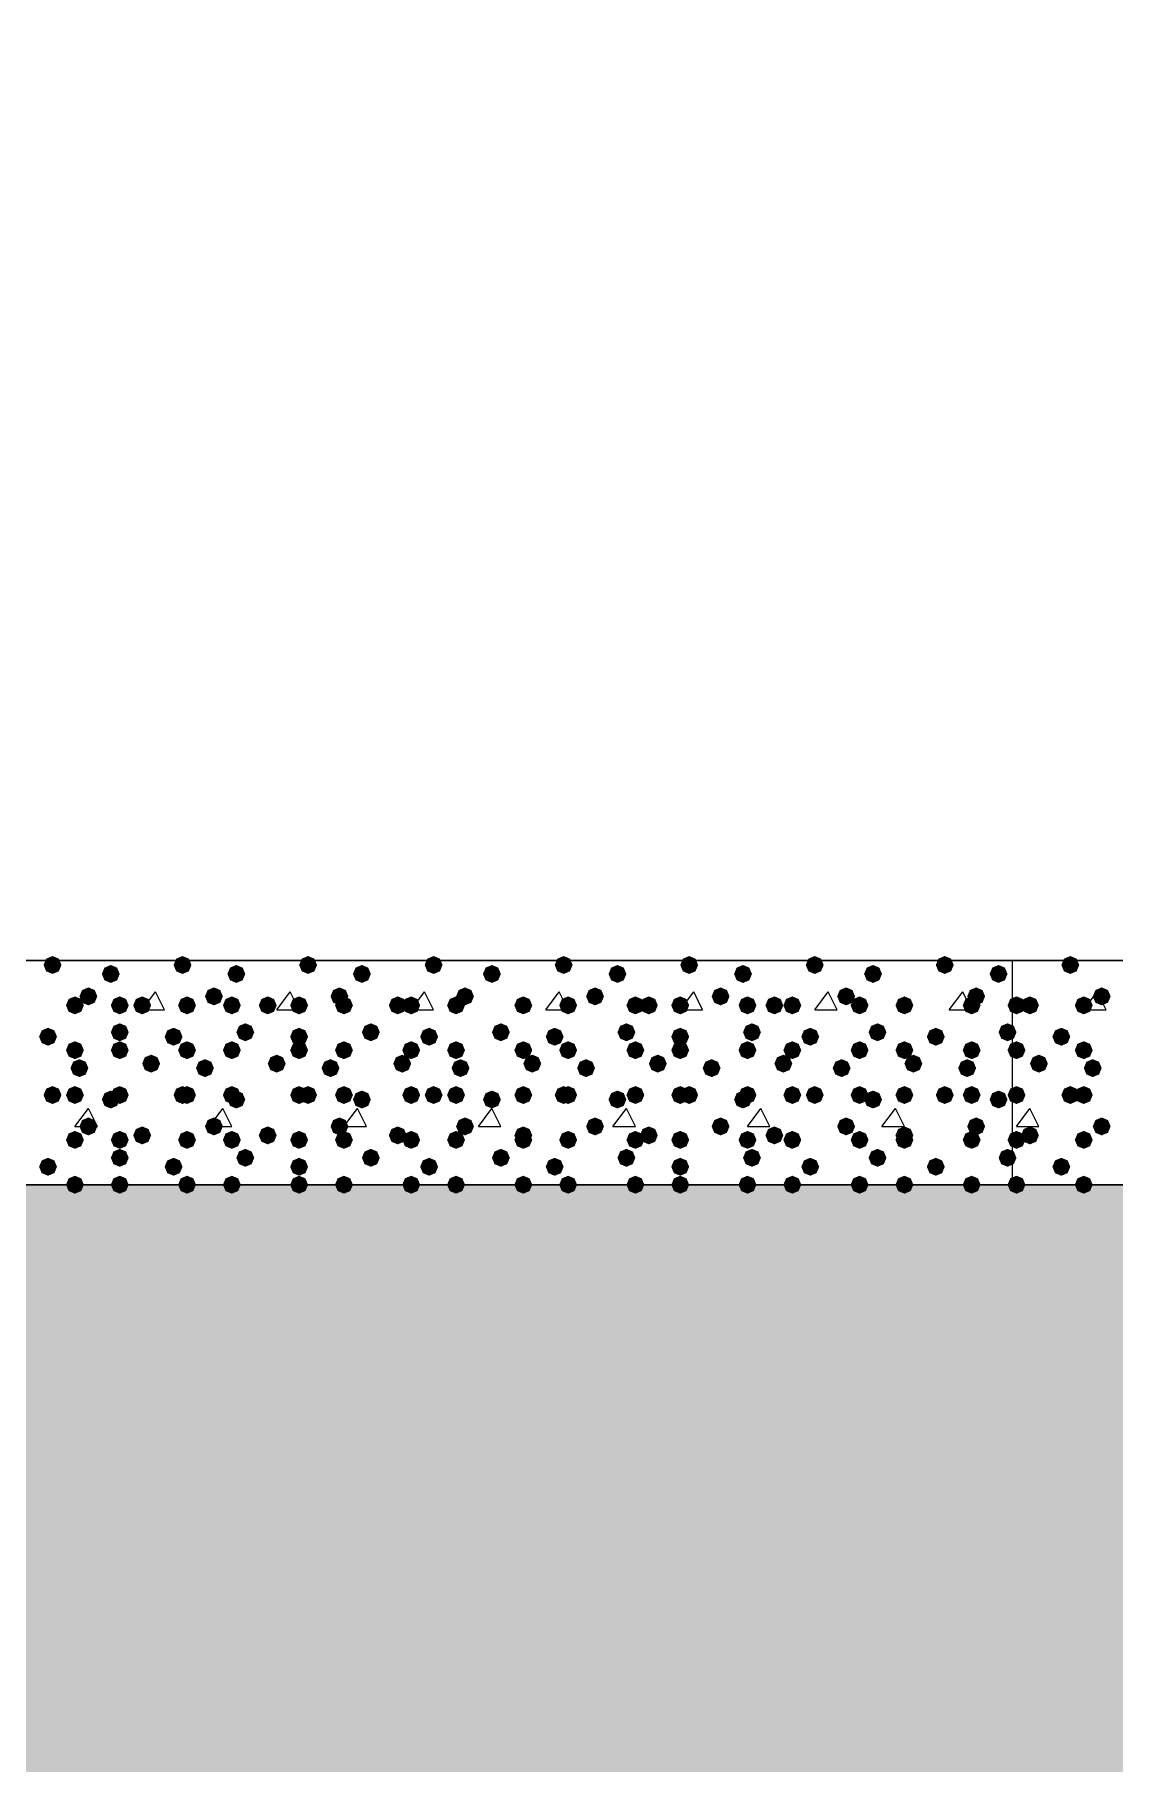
# Model space of a CAD drawing. Header units: millimetres. Extents: x 0 to 420, y 0 to 297.
# Drawn here: x 312.72 to 322.91, y 121.45 to 137.77 of the extents above; entities that cross this region are included whole.
import ezdxf

# ---------------------------------------------------------------- set-up
doc = ezdxf.new("R2010")
doc.units = ezdxf.units.MM
doc.layers.get('0').update_dxf_attribs({"linetype": 'CONTINUOUS'})

msp = doc.modelspace()

# ---------------------------------------------------------------- hatches: boundary and pattern name
at = {"true_color": 0x000008}
for points in [[(312.970333, 128.989667), (312.945462, 128.929871), (312.885667, 128.905), (312.825871, 128.929871), (312.801, 128.989667), (312.825871, 129.049462), (312.885667, 129.074333), (312.945462, 129.049463)], [(313.520667, 128.905), (313.495796, 128.845204), (313.436, 128.820333), (313.376204, 128.845204), (313.351333, 128.905), (313.376204, 128.964796), (313.436, 128.989667), (313.495796, 128.964796)], [(314.198, 128.989667), (314.173129, 128.929871), (314.113333, 128.905), (314.053538, 128.929871), (314.028667, 128.989667), (314.053537, 129.049462), (314.113333, 129.074333), (314.173129, 129.049463)], [(314.706, 128.905), (314.681129, 128.845204), (314.621333, 128.820333), (314.561537, 128.845204), (314.536667, 128.905), (314.561537, 128.964796), (314.621333, 128.989667), (314.681129, 128.964796)], [(315.383333, 128.989667), (315.358462, 128.929871), (315.298667, 128.905), (315.238871, 128.929871), (315.214, 128.989667), (315.238871, 129.049462), (315.298667, 129.074333), (315.358462, 129.049463)], [(315.891333, 128.905), (315.866463, 128.845204), (315.806667, 128.820333), (315.746871, 128.845204), (315.722, 128.905), (315.746871, 128.964796), (315.806667, 128.989667), (315.866462, 128.964796)], [(316.568667, 128.989667), (316.543796, 128.929871), (316.484, 128.905), (316.424204, 128.929871), (316.399333, 128.989667), (316.424204, 129.049462), (316.484, 129.074333), (316.543796, 129.049463)], [(317.119, 128.905), (317.094129, 128.845204), (317.034333, 128.820333), (316.974538, 128.845204), (316.949667, 128.905), (316.974537, 128.964796), (317.034333, 128.989667), (317.094129, 128.964796)], [(317.796333, 128.989667), (317.771462, 128.929871), (317.711667, 128.905), (317.651871, 128.929871), (317.627, 128.989667), (317.651871, 129.049462), (317.711667, 129.074333), (317.771462, 129.049463)], [(318.304333, 128.905), (318.279462, 128.845204), (318.219667, 128.820333), (318.159871, 128.845204), (318.135, 128.905), (318.159871, 128.964796), (318.219667, 128.989667), (318.279462, 128.964796)], [(318.981667, 128.989667), (318.956796, 128.929871), (318.897, 128.905), (318.837204, 128.929871), (318.812333, 128.989667), (318.837204, 129.049462), (318.897, 129.074333), (318.956796, 129.049463)], [(319.489667, 128.905), (319.464796, 128.845204), (319.405, 128.820333), (319.345204, 128.845204), (319.320333, 128.905), (319.345204, 128.964796), (319.405, 128.989667), (319.464796, 128.964796)], [(320.167, 128.989667), (320.142129, 128.929871), (320.082333, 128.905), (320.022538, 128.929871), (319.997667, 128.989667), (320.022537, 129.049462), (320.082333, 129.074333), (320.142129, 129.049463)], [(320.717333, 128.905), (320.692462, 128.845204), (320.632667, 128.820333), (320.572871, 128.845204), (320.548, 128.905), (320.572871, 128.964796), (320.632667, 128.989667), (320.692462, 128.964796)], [(321.394667, 128.989667), (321.369796, 128.929871), (321.31, 128.905), (321.250204, 128.929871), (321.225333, 128.989667), (321.250204, 129.049462), (321.31, 129.074333), (321.369796, 129.049463)], [(321.902667, 128.905), (321.877796, 128.845204), (321.818, 128.820333), (321.758204, 128.845204), (321.733333, 128.905), (321.758204, 128.964796), (321.818, 128.989667), (321.877796, 128.964796)], [(313.182, 128.608667), (313.157129, 128.548871), (313.097333, 128.524), (313.037537, 128.548871), (313.012667, 128.608667), (313.037537, 128.668462), (313.097333, 128.693333), (313.157129, 128.668463)], [(313.309, 128.693333), (313.284129, 128.633537), (313.224333, 128.608667), (313.164537, 128.633537), (313.139667, 128.693333), (313.164537, 128.753129), (313.224333, 128.778), (313.284129, 128.753129)], [(313.605333, 128.608667), (313.580462, 128.548871), (313.520667, 128.524), (313.460871, 128.548871), (313.436, 128.608667), (313.460871, 128.668462), (313.520667, 128.693333), (313.580462, 128.668463)], [(313.817, 128.608667), (313.792129, 128.548871), (313.732333, 128.524), (313.672537, 128.548871), (313.647667, 128.608667), (313.672537, 128.668462), (313.732333, 128.693333), (313.792129, 128.668463)], [(314.240333, 128.608667), (314.215463, 128.548871), (314.155667, 128.524), (314.095871, 128.548871), (314.071, 128.608667), (314.095871, 128.668462), (314.155667, 128.693333), (314.215462, 128.668463)], [(314.494333, 128.693333), (314.469462, 128.633537), (314.409667, 128.608667), (314.349871, 128.633537), (314.325, 128.693333), (314.349871, 128.753129), (314.409667, 128.778), (314.469462, 128.753129)], [(314.663667, 128.608667), (314.638796, 128.548871), (314.579, 128.524), (314.519204, 128.548871), (314.494333, 128.608667), (314.519204, 128.668462), (314.579, 128.693333), (314.638796, 128.668463)], [(315.002333, 128.608667), (314.977462, 128.548871), (314.917667, 128.524), (314.857871, 128.548871), (314.833, 128.608667), (314.857871, 128.668462), (314.917667, 128.693333), (314.977462, 128.668463)], [(315.298667, 128.608667), (315.273796, 128.548871), (315.214, 128.524), (315.154204, 128.548871), (315.129333, 128.608667), (315.154204, 128.668462), (315.214, 128.693333), (315.273796, 128.668463)], [(315.679667, 128.693333), (315.654796, 128.633537), (315.595, 128.608667), (315.535204, 128.633537), (315.510333, 128.693333), (315.535204, 128.753129), (315.595, 128.778), (315.654796, 128.753129)], [(315.722, 128.608667), (315.697129, 128.548871), (315.637333, 128.524), (315.577538, 128.548871), (315.552667, 128.608667), (315.577537, 128.668462), (315.637333, 128.693333), (315.697129, 128.668463)], [(316.23, 128.608667), (316.205129, 128.548871), (316.145333, 128.524), (316.085537, 128.548871), (316.060667, 128.608667), (316.085537, 128.668462), (316.145333, 128.693333), (316.205129, 128.668463)], [(316.357, 128.608667), (316.332129, 128.548871), (316.272333, 128.524), (316.212538, 128.548871), (316.187667, 128.608667), (316.212537, 128.668462), (316.272333, 128.693333), (316.332129, 128.668463)], [(316.780333, 128.608667), (316.755463, 128.548871), (316.695667, 128.524), (316.635871, 128.548871), (316.611, 128.608667), (316.635871, 128.668462), (316.695667, 128.693333), (316.755462, 128.668463)], [(316.865, 128.693333), (316.840129, 128.633537), (316.780333, 128.608667), (316.720537, 128.633537), (316.695667, 128.693333), (316.720537, 128.753129), (316.780333, 128.778), (316.840129, 128.753129)], [(317.415333, 128.608667), (317.390463, 128.548871), (317.330667, 128.524), (317.270871, 128.548871), (317.246, 128.608667), (317.270871, 128.668462), (317.330667, 128.693333), (317.390462, 128.668463)], [(317.415333, 128.608667), (317.390463, 128.548871), (317.330667, 128.524), (317.270871, 128.548871), (317.246, 128.608667), (317.270871, 128.668462), (317.330667, 128.693333), (317.390462, 128.668463)], [(317.838667, 128.608667), (317.813796, 128.548871), (317.754, 128.524), (317.694204, 128.548871), (317.669333, 128.608667), (317.694204, 128.668462), (317.754, 128.693333), (317.813796, 128.668463)], [(318.092667, 128.693333), (318.067796, 128.633537), (318.008, 128.608667), (317.948204, 128.633537), (317.923333, 128.693333), (317.948204, 128.753129), (318.008, 128.778), (318.067796, 128.753129)], [(318.473667, 128.608667), (318.448796, 128.548871), (318.389, 128.524), (318.329204, 128.548871), (318.304333, 128.608667), (318.329204, 128.668462), (318.389, 128.693333), (318.448796, 128.668463)], [(318.600667, 128.608667), (318.575796, 128.548871), (318.516, 128.524), (318.456204, 128.548871), (318.431333, 128.608667), (318.456204, 128.668462), (318.516, 128.693333), (318.575796, 128.668463)], [(318.897, 128.608667), (318.872129, 128.548871), (318.812333, 128.524), (318.752538, 128.548871), (318.727667, 128.608667), (318.752537, 128.668462), (318.812333, 128.693333), (318.872129, 128.668463)], [(319.278, 128.693333), (319.253129, 128.633537), (319.193333, 128.608667), (319.133537, 128.633537), (319.108667, 128.693333), (319.133537, 128.753129), (319.193333, 128.778), (319.253129, 128.753129)], [(319.532, 128.608667), (319.507129, 128.548871), (319.447333, 128.524), (319.387538, 128.548871), (319.362667, 128.608667), (319.387537, 128.668462), (319.447333, 128.693333), (319.507129, 128.668463)], [(319.786, 128.608667), (319.761129, 128.548871), (319.701333, 128.524), (319.641538, 128.548871), (319.616667, 128.608667), (319.641537, 128.668462), (319.701333, 128.693333), (319.761129, 128.668463)], [(319.955333, 128.608667), (319.930462, 128.548871), (319.870667, 128.524), (319.810871, 128.548871), (319.786, 128.608667), (319.810871, 128.668462), (319.870667, 128.693333), (319.930462, 128.668463)], [(320.463333, 128.693333), (320.438463, 128.633537), (320.378667, 128.608667), (320.318871, 128.633537), (320.294, 128.693333), (320.318871, 128.753129), (320.378667, 128.778), (320.438462, 128.753129)], [(320.590333, 128.608667), (320.565462, 128.548871), (320.505667, 128.524), (320.445871, 128.548871), (320.421, 128.608667), (320.445871, 128.668462), (320.505667, 128.693333), (320.565462, 128.668463)], [(321.013667, 128.608667), (320.988796, 128.548871), (320.929, 128.524), (320.869204, 128.548871), (320.844333, 128.608667), (320.869204, 128.668462), (320.929, 128.693333), (320.988796, 128.668463)], [(321.013667, 128.608667), (320.988796, 128.548871), (320.929, 128.524), (320.869204, 128.548871), (320.844333, 128.608667), (320.869204, 128.668462), (320.929, 128.693333), (320.988796, 128.668463)], [(321.648667, 128.608667), (321.623796, 128.548871), (321.564, 128.524), (321.504204, 128.548871), (321.479333, 128.608667), (321.504204, 128.668462), (321.564, 128.693333), (321.623796, 128.668463)], [(321.691, 128.693333), (321.666129, 128.633537), (321.606333, 128.608667), (321.546538, 128.633537), (321.521667, 128.693333), (321.546537, 128.753129), (321.606333, 128.778), (321.666129, 128.753129)], [(312.928, 128.312333), (312.903129, 128.252537), (312.843333, 128.227667), (312.783537, 128.252537), (312.758667, 128.312333), (312.783537, 128.372129), (312.843333, 128.397), (312.903129, 128.372129)], [(313.605333, 128.354667), (313.580462, 128.294871), (313.520667, 128.27), (313.460871, 128.294871), (313.436, 128.354667), (313.460871, 128.414462), (313.520667, 128.439333), (313.580462, 128.414463)], [(314.113333, 128.312333), (314.088462, 128.252537), (314.028667, 128.227667), (313.968871, 128.252537), (313.944, 128.312333), (313.968871, 128.372129), (314.028667, 128.397), (314.088462, 128.372129)], [(314.790667, 128.354667), (314.765796, 128.294871), (314.706, 128.27), (314.646204, 128.294871), (314.621333, 128.354667), (314.646204, 128.414462), (314.706, 128.439333), (314.765796, 128.414463)], [(315.298667, 128.312333), (315.273796, 128.252537), (315.214, 128.227667), (315.154204, 128.252537), (315.129333, 128.312333), (315.154204, 128.372129), (315.214, 128.397), (315.273796, 128.372129)], [(315.976, 128.354667), (315.951129, 128.294871), (315.891333, 128.27), (315.831537, 128.294871), (315.806667, 128.354667), (315.831537, 128.414462), (315.891333, 128.439333), (315.951129, 128.414463)], [(316.526333, 128.312333), (316.501463, 128.252537), (316.441667, 128.227667), (316.381871, 128.252537), (316.357, 128.312333), (316.381871, 128.372129), (316.441667, 128.397), (316.501462, 128.372129)], [(317.203667, 128.354667), (317.178796, 128.294871), (317.119, 128.27), (317.059204, 128.294871), (317.034333, 128.354667), (317.059204, 128.414462), (317.119, 128.439333), (317.178796, 128.414463)], [(317.711667, 128.312333), (317.686796, 128.252537), (317.627, 128.227667), (317.567204, 128.252537), (317.542333, 128.312333), (317.567204, 128.372129), (317.627, 128.397), (317.686796, 128.372129)], [(318.389, 128.354667), (318.364129, 128.294871), (318.304333, 128.27), (318.244537, 128.294871), (318.219667, 128.354667), (318.244537, 128.414462), (318.304333, 128.439333), (318.364129, 128.414463)], [(318.897, 128.312333), (318.872129, 128.252537), (318.812333, 128.227667), (318.752538, 128.252537), (318.727667, 128.312333), (318.752537, 128.372129), (318.812333, 128.397), (318.872129, 128.372129)], [(319.574333, 128.354667), (319.549463, 128.294871), (319.489667, 128.27), (319.429871, 128.294871), (319.405, 128.354667), (319.429871, 128.414462), (319.489667, 128.439333), (319.549462, 128.414463)], [(320.124667, 128.312333), (320.099796, 128.252537), (320.04, 128.227667), (319.980204, 128.252537), (319.955333, 128.312333), (319.980204, 128.372129), (320.04, 128.397), (320.099796, 128.372129)], [(320.759667, 128.354667), (320.734796, 128.294871), (320.675, 128.27), (320.615204, 128.294871), (320.590333, 128.354667), (320.615204, 128.414462), (320.675, 128.439333), (320.734796, 128.414463)], [(321.31, 128.312333), (321.285129, 128.252537), (321.225333, 128.227667), (321.165538, 128.252537), (321.140667, 128.312333), (321.165537, 128.372129), (321.225333, 128.397), (321.285129, 128.372129)], [(321.987333, 128.354667), (321.962462, 128.294871), (321.902667, 128.27), (321.842871, 128.294871), (321.818, 128.354667), (321.842871, 128.414462), (321.902667, 128.439333), (321.962462, 128.414463)], [(313.182, 128.185333), (313.157129, 128.125538), (313.097333, 128.100667), (313.037537, 128.125538), (313.012667, 128.185333), (313.037537, 128.245129), (313.097333, 128.27), (313.157129, 128.245129)], [(313.605333, 128.185333), (313.580462, 128.125538), (313.520667, 128.100667), (313.460871, 128.125538), (313.436, 128.185333), (313.460871, 128.245129), (313.520667, 128.27), (313.580462, 128.245129)], [(313.901667, 128.058333), (313.876796, 127.998538), (313.817, 127.973667), (313.757204, 127.998538), (313.732333, 128.058333), (313.757204, 128.118129), (313.817, 128.143), (313.876796, 128.118129)], [(314.240333, 128.185333), (314.215463, 128.125538), (314.155667, 128.100667), (314.095871, 128.125538), (314.071, 128.185333), (314.095871, 128.245129), (314.155667, 128.27), (314.215462, 128.245129)], [(314.663667, 128.185333), (314.638796, 128.125538), (314.579, 128.100667), (314.519204, 128.125538), (314.494333, 128.185333), (314.519204, 128.245129), (314.579, 128.27), (314.638796, 128.245129)], [(315.087, 128.058333), (315.062129, 127.998538), (315.002333, 127.973667), (314.942538, 127.998538), (314.917667, 128.058333), (314.942537, 128.118129), (315.002333, 128.143), (315.062129, 128.118129)], [(315.298667, 128.185333), (315.273796, 128.125538), (315.214, 128.100667), (315.154204, 128.125538), (315.129333, 128.185333), (315.154204, 128.245129), (315.214, 128.27), (315.273796, 128.245129)], [(315.722, 128.185333), (315.697129, 128.125538), (315.637333, 128.100667), (315.577538, 128.125538), (315.552667, 128.185333), (315.577537, 128.245129), (315.637333, 128.27), (315.697129, 128.245129)], [(316.272333, 128.058333), (316.247462, 127.998538), (316.187667, 127.973667), (316.127871, 127.998538), (316.103, 128.058333), (316.127871, 128.118129), (316.187667, 128.143), (316.247462, 128.118129)], [(316.357, 128.185333), (316.332129, 128.125538), (316.272333, 128.100667), (316.212538, 128.125538), (316.187667, 128.185333), (316.212537, 128.245129), (316.272333, 128.27), (316.332129, 128.245129)], [(316.780333, 128.185333), (316.755463, 128.125538), (316.695667, 128.100667), (316.635871, 128.125538), (316.611, 128.185333), (316.635871, 128.245129), (316.695667, 128.27), (316.755462, 128.245129)], [(317.415333, 128.185333), (317.390463, 128.125538), (317.330667, 128.100667), (317.270871, 128.125538), (317.246, 128.185333), (317.270871, 128.245129), (317.330667, 128.27), (317.390462, 128.245129)], [(317.5, 128.058333), (317.475129, 127.998538), (317.415333, 127.973667), (317.355537, 127.998538), (317.330667, 128.058333), (317.355537, 128.118129), (317.415333, 128.143), (317.475129, 128.118129)], [(317.838667, 128.185333), (317.813796, 128.125538), (317.754, 128.100667), (317.694204, 128.125538), (317.669333, 128.185333), (317.694204, 128.245129), (317.754, 128.27), (317.813796, 128.245129)], [(318.473667, 128.185333), (318.448796, 128.125538), (318.389, 128.100667), (318.329204, 128.125538), (318.304333, 128.185333), (318.329204, 128.245129), (318.389, 128.27), (318.448796, 128.245129)], [(318.685333, 128.058333), (318.660462, 127.998538), (318.600667, 127.973667), (318.540871, 127.998538), (318.516, 128.058333), (318.540871, 128.118129), (318.600667, 128.143), (318.660462, 128.118129)], [(318.897, 128.185333), (318.872129, 128.125538), (318.812333, 128.100667), (318.752538, 128.125538), (318.727667, 128.185333), (318.752537, 128.245129), (318.812333, 128.27), (318.872129, 128.245129)], [(319.532, 128.185333), (319.507129, 128.125538), (319.447333, 128.100667), (319.387538, 128.125538), (319.362667, 128.185333), (319.387537, 128.245129), (319.447333, 128.27), (319.507129, 128.245129)], [(319.870667, 128.058333), (319.845796, 127.998538), (319.786, 127.973667), (319.726204, 127.998538), (319.701333, 128.058333), (319.726204, 128.118129), (319.786, 128.143), (319.845796, 128.118129)], [(319.955333, 128.185333), (319.930462, 128.125538), (319.870667, 128.100667), (319.810871, 128.125538), (319.786, 128.185333), (319.810871, 128.245129), (319.870667, 128.27), (319.930462, 128.245129)], [(320.590333, 128.185333), (320.565462, 128.125538), (320.505667, 128.100667), (320.445871, 128.125538), (320.421, 128.185333), (320.445871, 128.245129), (320.505667, 128.27), (320.565462, 128.245129)], [(321.013667, 128.185333), (320.988796, 128.125538), (320.929, 128.100667), (320.869204, 128.125538), (320.844333, 128.185333), (320.869204, 128.245129), (320.929, 128.27), (320.988796, 128.245129)], [(321.098333, 128.058333), (321.073463, 127.998538), (321.013667, 127.973667), (320.953871, 127.998538), (320.929, 128.058333), (320.953871, 128.118129), (321.013667, 128.143), (321.073462, 128.118129)], [(321.648667, 128.185333), (321.623796, 128.125538), (321.564, 128.100667), (321.504204, 128.125538), (321.479333, 128.185333), (321.504204, 128.245129), (321.564, 128.27), (321.623796, 128.245129)], [(313.224333, 128.016), (313.199462, 127.956204), (313.139667, 127.931333), (313.079871, 127.956204), (313.055, 128.016), (313.079871, 128.075796), (313.139667, 128.100667), (313.199462, 128.075796)], [(314.409667, 128.016), (314.384796, 127.956204), (314.325, 127.931333), (314.265204, 127.956204), (314.240333, 128.016), (314.265204, 128.075796), (314.325, 128.100667), (314.384796, 128.075796)], [(315.595, 128.016), (315.570129, 127.956204), (315.510333, 127.931333), (315.450538, 127.956204), (315.425667, 128.016), (315.450537, 128.075796), (315.510333, 128.100667), (315.570129, 128.075796)], [(316.822667, 128.016), (316.797796, 127.956204), (316.738, 127.931333), (316.678204, 127.956204), (316.653333, 128.016), (316.678204, 128.075796), (316.738, 128.100667), (316.797796, 128.075796)], [(318.008, 128.016), (317.983129, 127.956204), (317.923333, 127.931333), (317.863538, 127.956204), (317.838667, 128.016), (317.863537, 128.075796), (317.923333, 128.100667), (317.983129, 128.075796)], [(319.193333, 128.016), (319.168462, 127.956204), (319.108667, 127.931333), (319.048871, 127.956204), (319.024, 128.016), (319.048871, 128.075796), (319.108667, 128.100667), (319.168462, 128.075796)], [(320.421, 128.016), (320.396129, 127.956204), (320.336333, 127.931333), (320.276538, 127.956204), (320.251667, 128.016), (320.276537, 128.075796), (320.336333, 128.100667), (320.396129, 128.075796)], [(321.606333, 128.016), (321.581462, 127.956204), (321.521667, 127.931333), (321.461871, 127.956204), (321.437, 128.016), (321.461871, 128.075796), (321.521667, 128.100667), (321.581462, 128.075796)], [(312.970333, 127.762), (312.945462, 127.702204), (312.885667, 127.677333), (312.825871, 127.702204), (312.801, 127.762), (312.825871, 127.821796), (312.885667, 127.846667), (312.945462, 127.821796)], [(313.182, 127.762), (313.157129, 127.702204), (313.097333, 127.677333), (313.037537, 127.702204), (313.012667, 127.762), (313.037537, 127.821796), (313.097333, 127.846667), (313.157129, 127.821796)], [(313.520667, 127.719667), (313.495796, 127.659871), (313.436, 127.635), (313.376204, 127.659871), (313.351333, 127.719667), (313.376204, 127.779462), (313.436, 127.804333), (313.495796, 127.779463)], [(313.605333, 127.762), (313.580462, 127.702204), (313.520667, 127.677333), (313.460871, 127.702204), (313.436, 127.762), (313.460871, 127.821796), (313.520667, 127.846667), (313.580462, 127.821796)], [(314.198, 127.762), (314.173129, 127.702204), (314.113333, 127.677333), (314.053538, 127.702204), (314.028667, 127.762), (314.053537, 127.821796), (314.113333, 127.846667), (314.173129, 127.821796)], [(314.240333, 127.762), (314.215463, 127.702204), (314.155667, 127.677333), (314.095871, 127.702204), (314.071, 127.762), (314.095871, 127.821796), (314.155667, 127.846667), (314.215462, 127.821796)], [(314.663667, 127.762), (314.638796, 127.702204), (314.579, 127.677333), (314.519204, 127.702204), (314.494333, 127.762), (314.519204, 127.821796), (314.579, 127.846667), (314.638796, 127.821796)], [(314.706, 127.719667), (314.681129, 127.659871), (314.621333, 127.635), (314.561537, 127.659871), (314.536667, 127.719667), (314.561537, 127.779462), (314.621333, 127.804333), (314.681129, 127.779463)], [(315.298667, 127.762), (315.273796, 127.702204), (315.214, 127.677333), (315.154204, 127.702204), (315.129333, 127.762), (315.154204, 127.821796), (315.214, 127.846667), (315.273796, 127.821796)], [(315.383333, 127.762), (315.358462, 127.702204), (315.298667, 127.677333), (315.238871, 127.702204), (315.214, 127.762), (315.238871, 127.821796), (315.298667, 127.846667), (315.358462, 127.821796)], [(315.722, 127.762), (315.697129, 127.702204), (315.637333, 127.677333), (315.577538, 127.702204), (315.552667, 127.762), (315.577537, 127.821796), (315.637333, 127.846667), (315.697129, 127.821796)], [(315.891333, 127.719667), (315.866463, 127.659871), (315.806667, 127.635), (315.746871, 127.659871), (315.722, 127.719667), (315.746871, 127.779462), (315.806667, 127.804333), (315.866462, 127.779463)], [(316.357, 127.762), (316.332129, 127.702204), (316.272333, 127.677333), (316.212538, 127.702204), (316.187667, 127.762), (316.212537, 127.821796), (316.272333, 127.846667), (316.332129, 127.821796)], [(316.568667, 127.762), (316.543796, 127.702204), (316.484, 127.677333), (316.424204, 127.702204), (316.399333, 127.762), (316.424204, 127.821796), (316.484, 127.846667), (316.543796, 127.821796)], [(316.780333, 127.762), (316.755463, 127.702204), (316.695667, 127.677333), (316.635871, 127.702204), (316.611, 127.762), (316.635871, 127.821796), (316.695667, 127.846667), (316.755462, 127.821796)], [(317.119, 127.719667), (317.094129, 127.659871), (317.034333, 127.635), (316.974538, 127.659871), (316.949667, 127.719667), (316.974537, 127.779462), (317.034333, 127.804333), (317.094129, 127.779463)], [(317.415333, 127.762), (317.390463, 127.702204), (317.330667, 127.677333), (317.270871, 127.702204), (317.246, 127.762), (317.270871, 127.821796), (317.330667, 127.846667), (317.390462, 127.821796)], [(317.796333, 127.762), (317.771462, 127.702204), (317.711667, 127.677333), (317.651871, 127.702204), (317.627, 127.762), (317.651871, 127.821796), (317.711667, 127.846667), (317.771462, 127.821796)], [(317.838667, 127.762), (317.813796, 127.702204), (317.754, 127.677333), (317.694204, 127.702204), (317.669333, 127.762), (317.694204, 127.821796), (317.754, 127.846667), (317.813796, 127.821796)], [(318.304333, 127.719667), (318.279462, 127.659871), (318.219667, 127.635), (318.159871, 127.659871), (318.135, 127.719667), (318.159871, 127.779462), (318.219667, 127.804333), (318.279462, 127.779463)], [(318.473667, 127.762), (318.448796, 127.702204), (318.389, 127.677333), (318.329204, 127.702204), (318.304333, 127.762), (318.329204, 127.821796), (318.389, 127.846667), (318.448796, 127.821796)], [(318.897, 127.762), (318.872129, 127.702204), (318.812333, 127.677333), (318.752538, 127.702204), (318.727667, 127.762), (318.752537, 127.821796), (318.812333, 127.846667), (318.872129, 127.821796)], [(318.981667, 127.762), (318.956796, 127.702204), (318.897, 127.677333), (318.837204, 127.702204), (318.812333, 127.762), (318.837204, 127.821796), (318.897, 127.846667), (318.956796, 127.821796)], [(319.489667, 127.719667), (319.464796, 127.659871), (319.405, 127.635), (319.345204, 127.659871), (319.320333, 127.719667), (319.345204, 127.779462), (319.405, 127.804333), (319.464796, 127.779463)], [(319.532, 127.762), (319.507129, 127.702204), (319.447333, 127.677333), (319.387538, 127.702204), (319.362667, 127.762), (319.387537, 127.821796), (319.447333, 127.846667), (319.507129, 127.821796)], [(319.955333, 127.762), (319.930462, 127.702204), (319.870667, 127.677333), (319.810871, 127.702204), (319.786, 127.762), (319.810871, 127.821796), (319.870667, 127.846667), (319.930462, 127.821796)], [(320.167, 127.762), (320.142129, 127.702204), (320.082333, 127.677333), (320.022538, 127.702204), (319.997667, 127.762), (320.022537, 127.821796), (320.082333, 127.846667), (320.142129, 127.821796)], [(320.590333, 127.762), (320.565462, 127.702204), (320.505667, 127.677333), (320.445871, 127.702204), (320.421, 127.762), (320.445871, 127.821796), (320.505667, 127.846667), (320.565462, 127.821796)], [(320.717333, 127.719667), (320.692462, 127.659871), (320.632667, 127.635), (320.572871, 127.659871), (320.548, 127.719667), (320.572871, 127.779462), (320.632667, 127.804333), (320.692462, 127.779463)], [(321.013667, 127.762), (320.988796, 127.702204), (320.929, 127.677333), (320.869204, 127.702204), (320.844333, 127.762), (320.869204, 127.821796), (320.929, 127.846667), (320.988796, 127.821796)], [(321.394667, 127.762), (321.369796, 127.702204), (321.31, 127.677333), (321.250204, 127.702204), (321.225333, 127.762), (321.250204, 127.821796), (321.31, 127.846667), (321.369796, 127.821796)], [(321.648667, 127.762), (321.623796, 127.702204), (321.564, 127.677333), (321.504204, 127.702204), (321.479333, 127.762), (321.504204, 127.821796), (321.564, 127.846667), (321.623796, 127.821796)], [(321.902667, 127.719667), (321.877796, 127.659871), (321.818, 127.635), (321.758204, 127.659871), (321.733333, 127.719667), (321.758204, 127.779462), (321.818, 127.804333), (321.877796, 127.779463)], [(313.309, 127.465667), (313.284129, 127.405871), (313.224333, 127.381), (313.164537, 127.405871), (313.139667, 127.465667), (313.164537, 127.525462), (313.224333, 127.550333), (313.284129, 127.525463)], [(314.494333, 127.465667), (314.469462, 127.405871), (314.409667, 127.381), (314.349871, 127.405871), (314.325, 127.465667), (314.349871, 127.525462), (314.409667, 127.550333), (314.469462, 127.525463)], [(315.679667, 127.465667), (315.654796, 127.405871), (315.595, 127.381), (315.535204, 127.405871), (315.510333, 127.465667), (315.535204, 127.525462), (315.595, 127.550333), (315.654796, 127.525463)], [(316.865, 127.465667), (316.840129, 127.405871), (316.780333, 127.381), (316.720537, 127.405871), (316.695667, 127.465667), (316.720537, 127.525462), (316.780333, 127.550333), (316.840129, 127.525463)], [(318.092667, 127.465667), (318.067796, 127.405871), (318.008, 127.381), (317.948204, 127.405871), (317.923333, 127.465667), (317.948204, 127.525462), (318.008, 127.550333), (318.067796, 127.525463)], [(319.278, 127.465667), (319.253129, 127.405871), (319.193333, 127.381), (319.133537, 127.405871), (319.108667, 127.465667), (319.133537, 127.525462), (319.193333, 127.550333), (319.253129, 127.525463)], [(320.463333, 127.465667), (320.438463, 127.405871), (320.378667, 127.381), (320.318871, 127.405871), (320.294, 127.465667), (320.318871, 127.525462), (320.378667, 127.550333), (320.438462, 127.525463)], [(321.691, 127.465667), (321.666129, 127.405871), (321.606333, 127.381), (321.546538, 127.405871), (321.521667, 127.465667), (321.546537, 127.525462), (321.606333, 127.550333), (321.666129, 127.525463)], [(313.182, 127.338667), (313.157129, 127.278871), (313.097333, 127.254), (313.037537, 127.278871), (313.012667, 127.338667), (313.037537, 127.398462), (313.097333, 127.423333), (313.157129, 127.398463)], [(313.605333, 127.338667), (313.580462, 127.278871), (313.520667, 127.254), (313.460871, 127.278871), (313.436, 127.338667), (313.460871, 127.398462), (313.520667, 127.423333), (313.580462, 127.398463)], [(313.817, 127.381), (313.792129, 127.321204), (313.732333, 127.296333), (313.672537, 127.321204), (313.647667, 127.381), (313.672537, 127.440796), (313.732333, 127.465667), (313.792129, 127.440796)], [(314.240333, 127.338667), (314.215463, 127.278871), (314.155667, 127.254), (314.095871, 127.278871), (314.071, 127.338667), (314.095871, 127.398462), (314.155667, 127.423333), (314.215462, 127.398463)], [(314.663667, 127.338667), (314.638796, 127.278871), (314.579, 127.254), (314.519204, 127.278871), (314.494333, 127.338667), (314.519204, 127.398462), (314.579, 127.423333), (314.638796, 127.398463)], [(315.002333, 127.381), (314.977462, 127.321204), (314.917667, 127.296333), (314.857871, 127.321204), (314.833, 127.381), (314.857871, 127.440796), (314.917667, 127.465667), (314.977462, 127.440796)], [(315.298667, 127.338667), (315.273796, 127.278871), (315.214, 127.254), (315.154204, 127.278871), (315.129333, 127.338667), (315.154204, 127.398462), (315.214, 127.423333), (315.273796, 127.398463)], [(315.722, 127.338667), (315.697129, 127.278871), (315.637333, 127.254), (315.577538, 127.278871), (315.552667, 127.338667), (315.577537, 127.398462), (315.637333, 127.423333), (315.697129, 127.398463)], [(316.23, 127.381), (316.205129, 127.321204), (316.145333, 127.296333), (316.085537, 127.321204), (316.060667, 127.381), (316.085537, 127.440796), (316.145333, 127.465667), (316.205129, 127.440796)], [(316.357, 127.338667), (316.332129, 127.278871), (316.272333, 127.254), (316.212538, 127.278871), (316.187667, 127.338667), (316.212537, 127.398462), (316.272333, 127.423333), (316.332129, 127.398463)], [(316.780333, 127.338667), (316.755463, 127.278871), (316.695667, 127.254), (316.635871, 127.278871), (316.611, 127.338667), (316.635871, 127.398462), (316.695667, 127.423333), (316.755462, 127.398463)], [(317.415333, 127.381), (317.390463, 127.321204), (317.330667, 127.296333), (317.270871, 127.321204), (317.246, 127.381), (317.270871, 127.440796), (317.330667, 127.465667), (317.390462, 127.440796)], [(317.415333, 127.338667), (317.390463, 127.278871), (317.330667, 127.254), (317.270871, 127.278871), (317.246, 127.338667), (317.270871, 127.398462), (317.330667, 127.423333), (317.390462, 127.398463)], [(317.838667, 127.338667), (317.813796, 127.278871), (317.754, 127.254), (317.694204, 127.278871), (317.669333, 127.338667), (317.694204, 127.398462), (317.754, 127.423333), (317.813796, 127.398463)], [(318.473667, 127.338667), (318.448796, 127.278871), (318.389, 127.254), (318.329204, 127.278871), (318.304333, 127.338667), (318.329204, 127.398462), (318.389, 127.423333), (318.448796, 127.398463)], [(318.600667, 127.381), (318.575796, 127.321204), (318.516, 127.296333), (318.456204, 127.321204), (318.431333, 127.381), (318.456204, 127.440796), (318.516, 127.465667), (318.575796, 127.440796)], [(318.897, 127.338667), (318.872129, 127.278871), (318.812333, 127.254), (318.752538, 127.278871), (318.727667, 127.338667), (318.752537, 127.398462), (318.812333, 127.423333), (318.872129, 127.398463)], [(319.532, 127.338667), (319.507129, 127.278871), (319.447333, 127.254), (319.387538, 127.278871), (319.362667, 127.338667), (319.387537, 127.398462), (319.447333, 127.423333), (319.507129, 127.398463)], [(319.786, 127.381), (319.761129, 127.321204), (319.701333, 127.296333), (319.641538, 127.321204), (319.616667, 127.381), (319.641537, 127.440796), (319.701333, 127.465667), (319.761129, 127.440796)], [(319.955333, 127.338667), (319.930462, 127.278871), (319.870667, 127.254), (319.810871, 127.278871), (319.786, 127.338667), (319.810871, 127.398462), (319.870667, 127.423333), (319.930462, 127.398463)], [(320.590333, 127.338667), (320.565462, 127.278871), (320.505667, 127.254), (320.445871, 127.278871), (320.421, 127.338667), (320.445871, 127.398462), (320.505667, 127.423333), (320.565462, 127.398463)], [(321.013667, 127.381), (320.988796, 127.321204), (320.929, 127.296333), (320.869204, 127.321204), (320.844333, 127.381), (320.869204, 127.440796), (320.929, 127.465667), (320.988796, 127.440796)], [(321.013667, 127.338667), (320.988796, 127.278871), (320.929, 127.254), (320.869204, 127.278871), (320.844333, 127.338667), (320.869204, 127.398462), (320.929, 127.423333), (320.988796, 127.398463)], [(321.648667, 127.338667), (321.623796, 127.278871), (321.564, 127.254), (321.504204, 127.278871), (321.479333, 127.338667), (321.504204, 127.398462), (321.564, 127.423333), (321.623796, 127.398463)], [(312.928, 127.084667), (312.903129, 127.024871), (312.843333, 127), (312.783537, 127.024871), (312.758667, 127.084667), (312.783537, 127.144462), (312.843333, 127.169333), (312.903129, 127.144463)], [(313.605333, 127.169333), (313.580462, 127.109537), (313.520667, 127.084667), (313.460871, 127.109537), (313.436, 127.169333), (313.460871, 127.229129), (313.520667, 127.254), (313.580462, 127.229129)], [(314.113333, 127.084667), (314.088462, 127.024871), (314.028667, 127), (313.968871, 127.024871), (313.944, 127.084667), (313.968871, 127.144462), (314.028667, 127.169333), (314.088462, 127.144463)], [(314.790667, 127.169333), (314.765796, 127.109537), (314.706, 127.084667), (314.646204, 127.109537), (314.621333, 127.169333), (314.646204, 127.229129), (314.706, 127.254), (314.765796, 127.229129)], [(315.298667, 127.084667), (315.273796, 127.024871), (315.214, 127), (315.154204, 127.024871), (315.129333, 127.084667), (315.154204, 127.144462), (315.214, 127.169333), (315.273796, 127.144463)], [(315.976, 127.169333), (315.951129, 127.109537), (315.891333, 127.084667), (315.831537, 127.109537), (315.806667, 127.169333), (315.831537, 127.229129), (315.891333, 127.254), (315.951129, 127.229129)], [(316.526333, 127.084667), (316.501463, 127.024871), (316.441667, 127), (316.381871, 127.024871), (316.357, 127.084667), (316.381871, 127.144462), (316.441667, 127.169333), (316.501462, 127.144463)], [(317.203667, 127.169333), (317.178796, 127.109537), (317.119, 127.084667), (317.059204, 127.109537), (317.034333, 127.169333), (317.059204, 127.229129), (317.119, 127.254), (317.178796, 127.229129)], [(317.711667, 127.084667), (317.686796, 127.024871), (317.627, 127), (317.567204, 127.024871), (317.542333, 127.084667), (317.567204, 127.144462), (317.627, 127.169333), (317.686796, 127.144463)], [(318.389, 127.169333), (318.364129, 127.109537), (318.304333, 127.084667), (318.244537, 127.109537), (318.219667, 127.169333), (318.244537, 127.229129), (318.304333, 127.254), (318.364129, 127.229129)], [(318.897, 127.084667), (318.872129, 127.024871), (318.812333, 127), (318.752538, 127.024871), (318.727667, 127.084667), (318.752537, 127.144462), (318.812333, 127.169333), (318.872129, 127.144463)], [(319.574333, 127.169333), (319.549463, 127.109537), (319.489667, 127.084667), (319.429871, 127.109537), (319.405, 127.169333), (319.429871, 127.229129), (319.489667, 127.254), (319.549462, 127.229129)], [(320.124667, 127.084667), (320.099796, 127.024871), (320.04, 127), (319.980204, 127.024871), (319.955333, 127.084667), (319.980204, 127.144462), (320.04, 127.169333), (320.099796, 127.144463)], [(320.759667, 127.169333), (320.734796, 127.109537), (320.675, 127.084667), (320.615204, 127.109537), (320.590333, 127.169333), (320.615204, 127.229129), (320.675, 127.254), (320.734796, 127.229129)], [(321.31, 127.084667), (321.285129, 127.024871), (321.225333, 127), (321.165538, 127.024871), (321.140667, 127.084667), (321.165537, 127.144462), (321.225333, 127.169333), (321.285129, 127.144463)], [(321.987333, 127.169333), (321.962462, 127.109537), (321.902667, 127.084667), (321.842871, 127.109537), (321.818, 127.169333), (321.842871, 127.229129), (321.902667, 127.254), (321.962462, 127.229129)], [(313.182, 126.915333), (313.157129, 126.855538), (313.097333, 126.830667), (313.037537, 126.855538), (313.012667, 126.915333), (313.037537, 126.975129), (313.097333, 127), (313.157129, 126.975129)], [(313.605333, 126.915333), (313.580462, 126.855538), (313.520667, 126.830667), (313.460871, 126.855538), (313.436, 126.915333), (313.460871, 126.975129), (313.520667, 127), (313.580462, 126.975129)], [(314.240333, 126.915333), (314.215463, 126.855538), (314.155667, 126.830667), (314.095871, 126.855538), (314.071, 126.915333), (314.095871, 126.975129), (314.155667, 127), (314.215462, 126.975129)], [(314.663667, 126.915333), (314.638796, 126.855538), (314.579, 126.830667), (314.519204, 126.855538), (314.494333, 126.915333), (314.519204, 126.975129), (314.579, 127), (314.638796, 126.975129)], [(315.298667, 126.915333), (315.273796, 126.855538), (315.214, 126.830667), (315.154204, 126.855538), (315.129333, 126.915333), (315.154204, 126.975129), (315.214, 127), (315.273796, 126.975129)], [(315.722, 126.915333), (315.697129, 126.855538), (315.637333, 126.830667), (315.577538, 126.855538), (315.552667, 126.915333), (315.577537, 126.975129), (315.637333, 127), (315.697129, 126.975129)], [(316.357, 126.915333), (316.332129, 126.855538), (316.272333, 126.830667), (316.212538, 126.855538), (316.187667, 126.915333), (316.212537, 126.975129), (316.272333, 127), (316.332129, 126.975129)], [(316.780333, 126.915333), (316.755463, 126.855538), (316.695667, 126.830667), (316.635871, 126.855538), (316.611, 126.915333), (316.635871, 126.975129), (316.695667, 127), (316.755462, 126.975129)], [(317.415333, 126.915333), (317.390463, 126.855538), (317.330667, 126.830667), (317.270871, 126.855538), (317.246, 126.915333), (317.270871, 126.975129), (317.330667, 127), (317.390462, 126.975129)], [(317.838667, 126.915333), (317.813796, 126.855538), (317.754, 126.830667), (317.694204, 126.855538), (317.669333, 126.915333), (317.694204, 126.975129), (317.754, 127), (317.813796, 126.975129)], [(318.473667, 126.915333), (318.448796, 126.855538), (318.389, 126.830667), (318.329204, 126.855538), (318.304333, 126.915333), (318.329204, 126.975129), (318.389, 127), (318.448796, 126.975129)], [(318.897, 126.915333), (318.872129, 126.855538), (318.812333, 126.830667), (318.752538, 126.855538), (318.727667, 126.915333), (318.752537, 126.975129), (318.812333, 127), (318.872129, 126.975129)], [(319.532, 126.915333), (319.507129, 126.855538), (319.447333, 126.830667), (319.387538, 126.855538), (319.362667, 126.915333), (319.387537, 126.975129), (319.447333, 127), (319.507129, 126.975129)], [(319.955333, 126.915333), (319.930462, 126.855538), (319.870667, 126.830667), (319.810871, 126.855538), (319.786, 126.915333), (319.810871, 126.975129), (319.870667, 127), (319.930462, 126.975129)], [(320.590333, 126.915333), (320.565462, 126.855538), (320.505667, 126.830667), (320.445871, 126.855538), (320.421, 126.915333), (320.445871, 126.975129), (320.505667, 127), (320.565462, 126.975129)], [(321.013667, 126.915333), (320.988796, 126.855538), (320.929, 126.830667), (320.869204, 126.855538), (320.844333, 126.915333), (320.869204, 126.975129), (320.929, 127), (320.988796, 126.975129)], [(321.648667, 126.915333), (321.623796, 126.855538), (321.564, 126.830667), (321.504204, 126.855538), (321.479333, 126.915333), (321.504204, 126.975129), (321.564, 127), (321.623796, 126.975129)]]:
    msp.add_hatch(color=0, dxfattribs=at).paths.add_polyline_path(points, flags=0)
at = {"true_color": 0x000007}
for points in [[(322.58, 128.989667), (322.555129, 128.929871), (322.495333, 128.905), (322.435538, 128.929871), (322.410667, 128.989667), (322.435537, 129.049462), (322.495333, 129.074333), (322.555129, 129.049463)], [(322.072, 128.608667), (322.047129, 128.548871), (321.987333, 128.524), (321.927538, 128.548871), (321.902667, 128.608667), (321.927537, 128.668462), (321.987333, 128.693333), (322.047129, 128.668463)], [(322.199, 128.608667), (322.174129, 128.548871), (322.114333, 128.524), (322.054537, 128.548871), (322.029667, 128.608667), (322.054537, 128.668462), (322.114333, 128.693333), (322.174129, 128.668463)], [(322.707, 128.608667), (322.682129, 128.548871), (322.622333, 128.524), (322.562538, 128.548871), (322.537667, 128.608667), (322.562537, 128.668462), (322.622333, 128.693333), (322.682129, 128.668463)], [(322.876333, 128.693333), (322.851462, 128.633537), (322.791667, 128.608667), (322.731871, 128.633537), (322.707, 128.693333), (322.731871, 128.753129), (322.791667, 128.778), (322.851462, 128.753129)], [(322.495333, 128.312333), (322.470463, 128.252537), (322.410667, 128.227667), (322.350871, 128.252537), (322.326, 128.312333), (322.350871, 128.372129), (322.410667, 128.397), (322.470462, 128.372129)], [(322.072, 128.185333), (322.047129, 128.125538), (321.987333, 128.100667), (321.927538, 128.125538), (321.902667, 128.185333), (321.927537, 128.245129), (321.987333, 128.27), (322.047129, 128.245129)], [(322.283667, 128.058333), (322.258796, 127.998538), (322.199, 127.973667), (322.139204, 127.998538), (322.114333, 128.058333), (322.139204, 128.118129), (322.199, 128.143), (322.258796, 128.118129)], [(322.707, 128.185333), (322.682129, 128.125538), (322.622333, 128.100667), (322.562538, 128.125538), (322.537667, 128.185333), (322.562537, 128.245129), (322.622333, 128.27), (322.682129, 128.245129)], [(322.791667, 128.016), (322.766796, 127.956204), (322.707, 127.931333), (322.647204, 127.956204), (322.622333, 128.016), (322.647204, 128.075796), (322.707, 128.100667), (322.766796, 128.075796)], [(322.072, 127.762), (322.047129, 127.702204), (321.987333, 127.677333), (321.927538, 127.702204), (321.902667, 127.762), (321.927537, 127.821796), (321.987333, 127.846667), (322.047129, 127.821796)], [(322.58, 127.762), (322.555129, 127.702204), (322.495333, 127.677333), (322.435538, 127.702204), (322.410667, 127.762), (322.435537, 127.821796), (322.495333, 127.846667), (322.555129, 127.821796)], [(322.707, 127.762), (322.682129, 127.702204), (322.622333, 127.677333), (322.562538, 127.702204), (322.537667, 127.762), (322.562537, 127.821796), (322.622333, 127.846667), (322.682129, 127.821796)], [(322.876333, 127.465667), (322.851462, 127.405871), (322.791667, 127.381), (322.731871, 127.405871), (322.707, 127.465667), (322.731871, 127.525462), (322.791667, 127.550333), (322.851462, 127.525463)], [(322.072, 127.338667), (322.047129, 127.278871), (321.987333, 127.254), (321.927538, 127.278871), (321.902667, 127.338667), (321.927537, 127.398462), (321.987333, 127.423333), (322.047129, 127.398463)], [(322.199, 127.381), (322.174129, 127.321204), (322.114333, 127.296333), (322.054537, 127.321204), (322.029667, 127.381), (322.054537, 127.440796), (322.114333, 127.465667), (322.174129, 127.440796)], [(322.707, 127.338667), (322.682129, 127.278871), (322.622333, 127.254), (322.562538, 127.278871), (322.537667, 127.338667), (322.562537, 127.398462), (322.622333, 127.423333), (322.682129, 127.398463)], [(322.495333, 127.084667), (322.470463, 127.024871), (322.410667, 127), (322.350871, 127.024871), (322.326, 127.084667), (322.350871, 127.144462), (322.410667, 127.169333), (322.470462, 127.144463)], [(322.072, 126.915333), (322.047129, 126.855538), (321.987333, 126.830667), (321.927538, 126.855538), (321.902667, 126.915333), (321.927537, 126.975129), (321.987333, 127), (322.047129, 126.975129)], [(322.707, 126.915333), (322.682129, 126.855538), (322.622333, 126.830667), (322.562538, 126.855538), (322.537667, 126.915333), (322.562537, 126.975129), (322.622333, 127), (322.682129, 126.975129)]]:
    msp.add_hatch(color=0, dxfattribs=at).paths.add_polyline_path(points, flags=0)
at = {"true_color": 0x000008}
h = msp.add_hatch(color=0, dxfattribs=at)
h.paths.add_polyline_path([(379.518333, 126.915333), (218.101333, 126.915333), (379.518333, 107.865333)], flags=0)
h.paths.add_polyline_path([(218.101333, 126.915333), (379.518333, 107.865333), (218.101333, 107.865333)], flags=0)

# ---------------------------------------------------------------- linework, layer by layer
at = {"color": 0, "true_color": 0x000007}
for points in [[(32.342667, 126.915333), (32.342667, 150.241), (380.576667, 150.241), (380.576667, 126.915333), (218.101333, 126.915333), (218.101333, 105.748667), (194.775667, 105.748667), (194.775667, 126.915333)], [(32.342667, 126.915333), (32.342667, 150.241), (380.576667, 150.241), (380.576667, 126.915333), (218.101333, 126.915333), (218.101333, 105.748667), (194.775667, 105.748667), (194.775667, 126.915333)], [(321.945, 129.032), (321.945, 126.915333), (324.061667, 126.915333), (324.061667, 129.032)]]:
    msp.add_lwpolyline(points, close=True, dxfattribs=at)
at = {"color": 0, "true_color": 0x0000fd}
msp.add_lwpolyline([(215.984667, 129.032), (378.46, 129.032), (378.46, 148.124333), (34.459333, 148.124333), (34.459333, 129.032), (196.934667, 129.032), (196.934667, 107.865333), (215.984667, 107.865333)], close=True, dxfattribs=at)
at = {"color": 0, "true_color": 0x000007}
for points in [[(321.945, 129.032), (302.852667, 129.032)], [(322.622333, 128.566333), (322.749333, 128.735667)], [(322.834, 128.566333), (322.749333, 128.735667)], [(322.622333, 128.566333), (322.834, 128.566333)], [(321.987333, 127.465667), (322.114333, 127.635)], [(322.199, 127.465667), (322.114333, 127.635)], [(321.987333, 127.465667), (322.199, 127.465667)], [(302.852667, 126.915333), (321.945, 126.915333)]]:
    msp.add_lwpolyline(points, dxfattribs=at)
at = {"color": 0, "true_color": 0x000008}
for points in [[(313.732333, 128.566333), (313.859333, 128.735667)], [(313.944, 128.566333), (313.859333, 128.735667)], [(315.002333, 128.566333), (315.129333, 128.735667)], [(315.214, 128.566333), (315.129333, 128.735667)], [(316.272333, 128.566333), (316.399333, 128.735667)], [(316.484, 128.566333), (316.399333, 128.735667)], [(317.542333, 128.566333), (317.669333, 128.735667)], [(317.754, 128.566333), (317.669333, 128.735667)], [(318.812333, 128.566333), (318.939333, 128.735667)], [(319.024, 128.566333), (318.939333, 128.735667)], [(320.082333, 128.566333), (320.209333, 128.735667)], [(320.294, 128.566333), (320.209333, 128.735667)], [(321.352333, 128.566333), (321.479333, 128.735667)], [(321.564, 128.566333), (321.479333, 128.735667)], [(313.732333, 128.566333), (313.944, 128.566333)], [(315.002333, 128.566333), (315.214, 128.566333)], [(316.272333, 128.566333), (316.484, 128.566333)], [(317.542333, 128.566333), (317.754, 128.566333)], [(318.812333, 128.566333), (319.024, 128.566333)], [(320.082333, 128.566333), (320.294, 128.566333)], [(321.352333, 128.566333), (321.564, 128.566333)], [(313.097333, 127.465667), (313.224333, 127.635)], [(313.309, 127.465667), (313.224333, 127.635)], [(314.367333, 127.465667), (314.494333, 127.635)], [(314.579, 127.465667), (314.494333, 127.635)], [(315.637333, 127.465667), (315.764333, 127.635)], [(315.849, 127.465667), (315.764333, 127.635)], [(316.907333, 127.465667), (317.034333, 127.635)], [(317.119, 127.465667), (317.034333, 127.635)], [(318.177333, 127.465667), (318.304333, 127.635)], [(318.389, 127.465667), (318.304333, 127.635)], [(319.447333, 127.465667), (319.574333, 127.635)], [(319.659, 127.465667), (319.574333, 127.635)], [(320.717333, 127.465667), (320.844333, 127.635)], [(320.929, 127.465667), (320.844333, 127.635)], [(313.097333, 127.465667), (313.309, 127.465667)], [(314.367333, 127.465667), (314.579, 127.465667)], [(315.637333, 127.465667), (315.849, 127.465667)], [(316.907333, 127.465667), (317.119, 127.465667)], [(318.177333, 127.465667), (318.389, 127.465667)], [(319.447333, 127.465667), (319.659, 127.465667)], [(320.717333, 127.465667), (320.929, 127.465667)]]:
    msp.add_lwpolyline(points, dxfattribs=at)
msp.add_lwpolyline([(379.518333, 126.915333), (218.101333, 126.915333), (379.518333, 107.865333)], close=True, dxfattribs=at)

doc.saveas('drawing.dxf')
